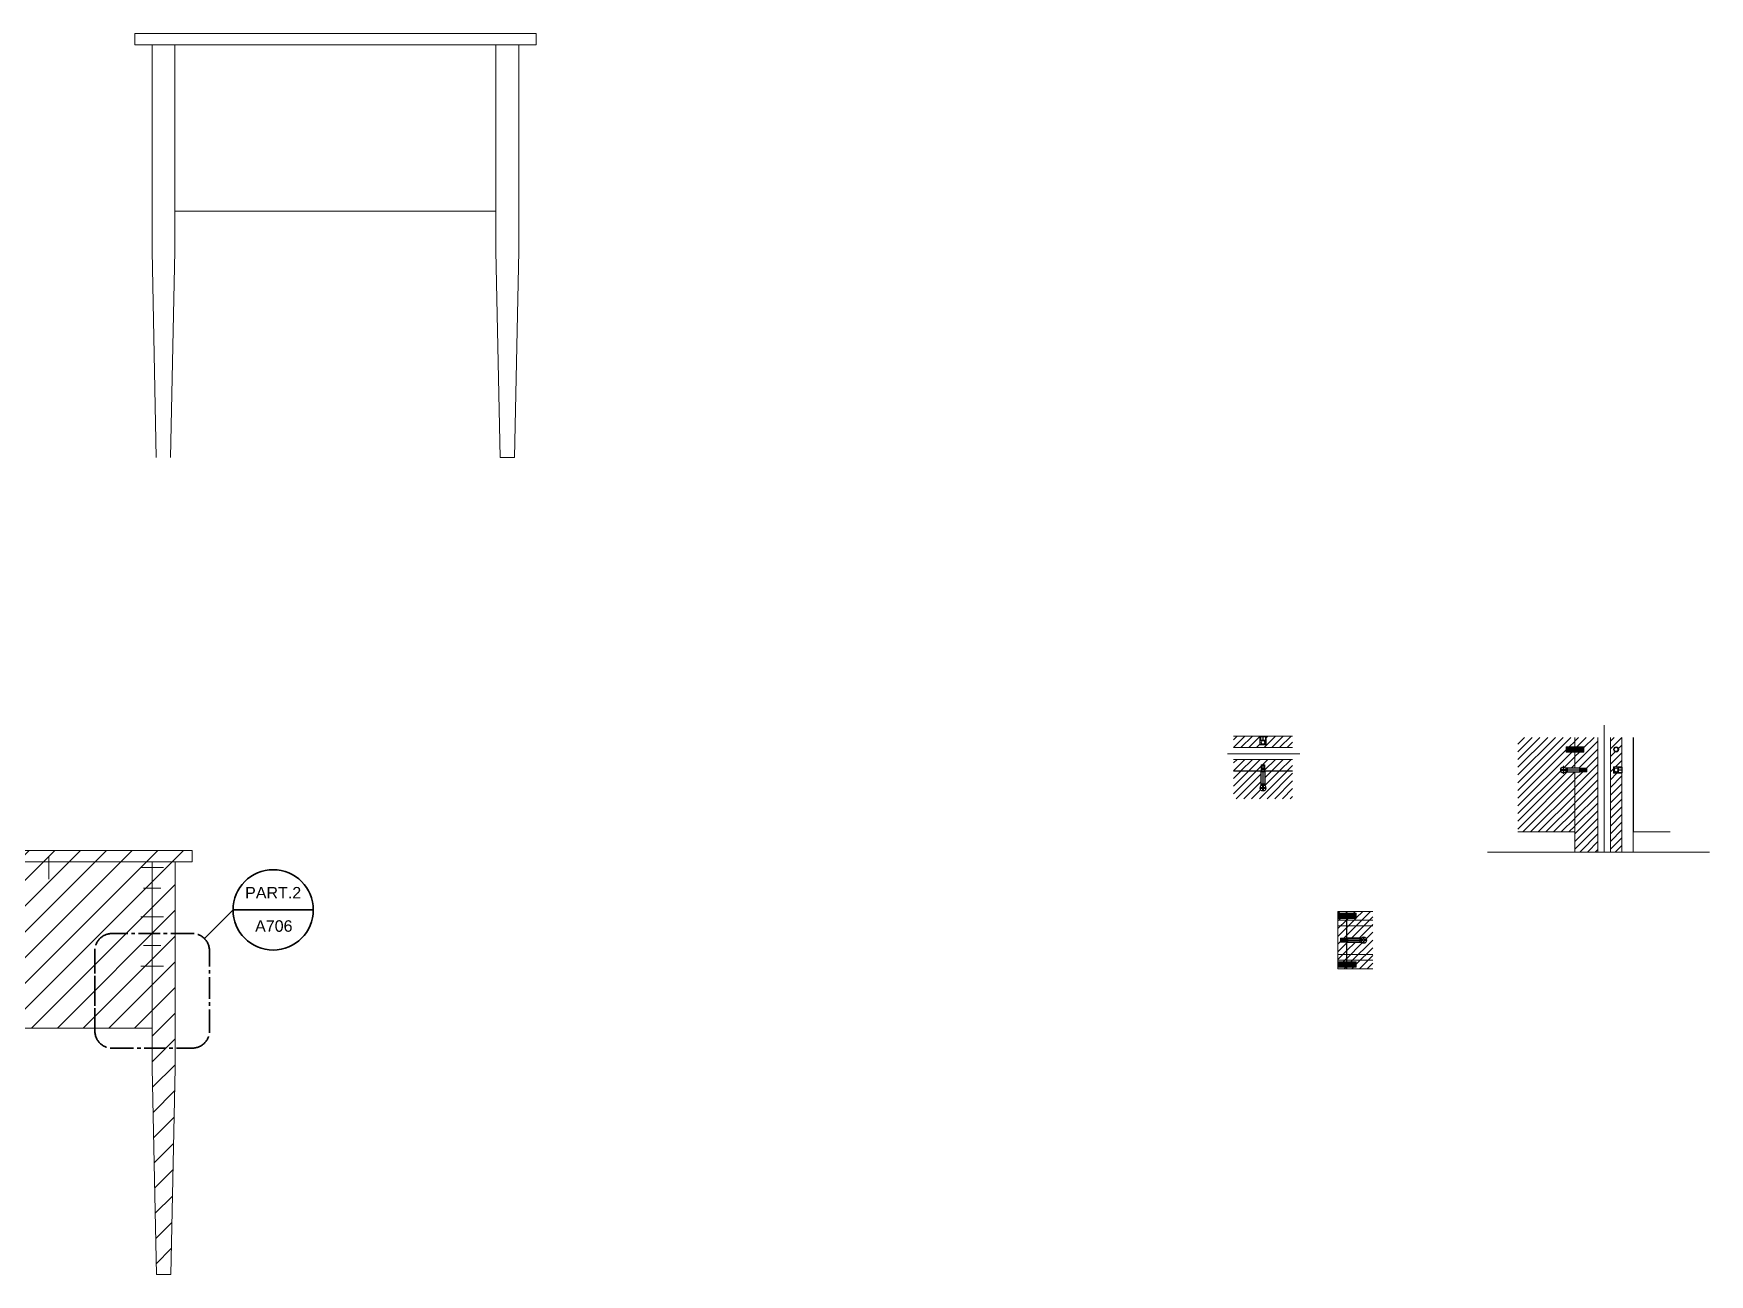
# Model space of a CAD drawing. Header units: millimetres. Extents: x -243 to 1035, y -112 to 652.
# Drawn here: x 742.8 to 1035.2, y -36.9 to 179.6 of the extents above; entities that cross this region are included whole.
import ezdxf
from ezdxf.enums import TextEntityAlignment as Align

# ---------------------------------------------------------------- set-up
doc = ezdxf.new("R2010")
doc.units = ezdxf.units.MM
doc.linetypes.add('CENTER2', pattern=[1.125, 0.75, -0.125, 0.125, -0.125])
doc.layers.get('0').update_dxf_attribs({"lineweight": 18})
for name, color, linetype, lineweight in [('A-FURN', 8, 'Continuous', 13), ('A-LINE-GRPH', 7, 'Continuous', 13), ('A-SECT A-MCUT', 7, 'Continuous', 35), ('Viti', 3, 'Continuous', 9)]:
    doc.layers.add(name, color=color, linetype=linetype, lineweight=lineweight)
doc.styles.add('ARIAL', font='arial.ttf')

# ---------------------------------------------------------------- blocks, each defined once
blk = doc.blocks.new('SECT PARTICOLARI')
at = {"layer": 'A-SECT A-MCUT'}
for q in [(9.12, 9.36), (28.12, 14.36)]:
    blk.add_line((14.12, 14.36), q, dxfattribs=at)
at = {"layer": 'A-SECT A-MCUT', "linetype": 'CENTER2', "ltscale": 5}
blk.add_lwpolyline([(-10, -6.76, 0.414214), (-7, -9.76), (7, -9.76, 0.414214), (10, -6.76), (10, 7.24, 0.414214), (7, 10.24), (-7, 10.24, 0.414214), (-10, 7.24), (-10, -6.76), (-10, 7.24)], format="xyb", dxfattribs=at)
at = {"layer": 'A-SECT A-MCUT'}
blk.add_circle((21.12, 14.36), 7, dxfattribs=at)
at = {"style": 'ARIAL'}
blk.add_attdef('1', text='', height=2, dxfattribs=at).set_placement((21.12, 18.36), align=Align.TOP_CENTER)
blk.add_attdef('A714', (17.97, 10.55), '', height=2, dxfattribs=at)
blk = doc.blocks.new('101350')
for p, q in [((40.13, 267.87), (40.13, 267.33)), ((40.15, 267.91), (40.27, 267.99)), ((40.15, 267.28), (40.27, 267.21)), ((40.28, 267.2), (40.28, 268)), ((40.29, 268), (42.96, 268)), ((40.29, 267.2), (42.96, 267.2)), ((40.38, 267.87), (42.88, 267.87)), ((40.38, 267.75), (42.88, 267.75)), ((40.38, 267.6), (42.88, 267.6)), ((40.38, 267.45), (42.88, 267.45)), ((40.38, 267.32), (42.88, 267.32)), ((42.98, 268), (42.98, 267.2)), ((43.11, 267.91), (42.99, 267.99)), ((43.11, 267.28), (42.99, 267.21)), ((43.13, 267.87), (43.13, 267.33))]:
    blk.add_line(p, q)
for centre, start, end in [((40.18, 267.87), 123.6901, 180), ((40.18, 267.33), 180, 236.3099), ((40.29, 267.95), 90, 123.6901), ((40.29, 267.25), 236.3099, 270), ((42.96, 267.95), 56.3099, 90), ((42.96, 267.25), 270, 303.6901), ((43.08, 267.87), 0, 56.3099), ((43.08, 267.33), 303.6901, 0)]:
    blk.add_arc(centre, 0.05, start, end)
blk = doc.blocks.new('*U51')
blk.add_lwpolyline([(0, 0), (0, 0.1), (0.05, 0), (0.12, -0.4), (0.12, -0.5), (0.07, -0.4), (0, 0)])
blk = doc.blocks.new('*U50')
at = {"layer": 'Viti', "color": 0, "linetype": 'ByBlock', "lineweight": -2, "transparency": 16777216}
for p in [(42.38, 270.66), (42.6, 270.66), (42.81, 270.66), (43.03, 270.66), (43.24, 270.66)]:
    blk.add_blockref('*U51', p, dxfattribs=at)
blk = doc.blocks.new('*U53')
blk.add_lwpolyline([(0, 0), (0, 0.1), (0.05, 0), (0.12, -0.4), (0.12, -0.5), (0.07, -0.4), (0, 0)])
blk = doc.blocks.new('*U52')
at = {"layer": 'Viti', "color": 0, "linetype": 'ByBlock', "lineweight": -2, "transparency": 16777216}
for p in [(42.38, 270.66), (42.6, 270.66), (42.81, 270.66), (43.03, 270.66), (43.24, 270.66)]:
    blk.add_blockref('*U53', p, dxfattribs=at)
blk = doc.blocks.new('*U55')
blk.add_lwpolyline([(0, 0), (0, 0.1), (0.05, 0), (0.12, -0.4), (0.12, -0.5), (0.07, -0.4), (0, 0)])
blk = doc.blocks.new('*U54')
at = {"layer": 'Viti', "color": 0, "linetype": 'ByBlock', "lineweight": -2, "transparency": 16777216}
for p in [(42.38, 270.66), (42.6, 270.66), (42.81, 270.66), (43.03, 270.66), (43.24, 270.66)]:
    blk.add_blockref('*U55', p, dxfattribs=at)
blk = doc.blocks.new('weg')
at = {"layer": 'Viti'}
for p, q in [((2744.84, 1011.15), (2743.84, 1011.15)), ((2743.84, 1011.15), (2743.84, 1009.68)), ((2744.84, 1011.06), (2743.84, 1011.06)), ((2743.84, 1010.46), (2744.84, 1010.46)), ((2743.84, 1009.68), (2744.84, 1009.68)), ((2743.93, 1010.46), (2743.93, 1011.06)), ((2744, 1009.84), (2743.99, 1010.29)), ((2744.07, 1010.37), (2744.84, 1010.37)), ((2744.07, 1009.77), (2744.84, 1009.77)), ((2744.3, 1010.46), (2744.3, 1011.06)), ((2744.39, 1011.06), (2744.39, 1010.46)), ((2744.75, 1010.46), (2744.75, 1011.06)), ((2744.84, 1009.68), (2744.84, 1011.15)), ((2744.84, 1011.15), (2744.84, 1011.06))]:
    blk.add_line(p, q, dxfattribs=at)
for points in [[(2743.99, 1010.29), (2743.99, 1010.32), (2744.04, 1010.37), (2744.07, 1010.37)], [(2744.07, 1009.77), (2744.04, 1009.77), (2743.99, 1009.81), (2744, 1009.85)]]:
    blk.add_open_spline(points, degree=3, dxfattribs=at)

msp = doc.modelspace()

# ---------------------------------------------------------------- hatches: boundary and pattern name
at = {"layer": 'A-FURN'}
h = msp.add_hatch(dxfattribs=at)
h.set_pattern_fill('ANSI31', color=256, scale=0.3)
h.paths.add_polyline_path([(962.5, 57.01), (957.88, 57.01), (957.88, 55.48), (956.78, 55.48), (956.78, 57.01), (952.16, 57.01), (952.16, 55.01), (962.5, 55.01)])
h = msp.add_hatch(dxfattribs=at)
h.set_pattern_fill('ANSI31', color=256, scale=0.3)
h.set_pattern_definition([(45, (0.5499, 0), (-0.6735192, 0.6735192), [])])
h.paths.add_polyline_path([(1011.71, 50.71), (1010.13, 50.71, -2.318729), (1010.13, 51.51), (1011.71, 51.51), (1011.71, 54.25), (1010.21, 54.25), (1010.21, 55.15), (1011.71, 55.15), (1011.71, 56.79), (1001.8, 56.79), (1001.8, 40.3), (1011.71, 40.3)])
h.paths.add_polyline_path([(1015.76, 56.79), (1011.76, 56.79), (1011.76, 55.15), (1013.31, 55.15), (1013.31, 54.25), (1011.76, 54.25), (1011.76, 51.51), (1012.66, 51.51), (1012.66, 51.45), (1013.81, 51.45), (1013.81, 50.77), (1012.66, 50.77), (1012.66, 50.71), (1011.76, 50.71), (1011.76, 36.79), (1015.76, 36.79)])
h = msp.add_hatch(dxfattribs=at)
h.set_pattern_fill('ANSI31', color=256, scale=0.3)
h.paths.add_polyline_path([(1019.94, 56.79), (1017.94, 56.79), (1017.94, 36.79), (1019.94, 36.79), (1019.94, 50.56), (1018.49, 50.56), (1018.49, 51.66), (1019.94, 51.66)])
h.paths.add_polyline_path([(1018.49, 54.7, -1), (1019.39, 54.7, -1)], flags=16)
h.paths.add_polyline_path([(1018.54, 54.7, -1), (1019.34, 54.7, -1)], flags=0)
h.paths.add_polyline_path([(1018.62, 54.7, -1), (1019.25, 54.7, -1)], flags=0)
h = msp.add_hatch(dxfattribs=at)
h.set_pattern_fill('ANSI31', color=256, scale=0.3)
h.paths.add_polyline_path([(962.5, 52.97), (952.16, 52.97), (952.16, 50.97), (956.99, 50.97), (956.99, 52.02), (957.67, 52.02), (957.67, 50.97), (962.5, 50.97)])
h = msp.add_hatch(dxfattribs=at)
h.set_pattern_fill('ANSI31', color=256, scale=0.3)
h.paths.add_polyline_path([(962.5, 50.92), (957.67, 50.92), (957.67, 50.87), (957.73, 50.87), (957.73, 48.34, -2.318729), (956.93, 48.34), (956.93, 50.87), (956.99, 50.87), (956.99, 50.92), (952.16, 50.92), (952.16, 46.09), (962.5, 46.09)])
h = msp.add_hatch(dxfattribs=at)
h.set_pattern_fill('ANSI31', color=256)
h.paths.add_polyline_path([(763.5, 35.09), (637.5, 35.09), (637.5, 6.09), (763.5, 6.09)])
h.paths.add_polyline_path([(770.5, 37.09), (630.5, 37.09), (630.5, 35.09), (770.5, 35.09)])
h.paths.add_polyline_path([(637.5, 35.09), (633.5, 35.09), (633.5, -0.91), (634.25, -36.91), (636.75, -36.91), (637.5, -0.91)])
h.paths.add_polyline_path([(767.5, 35.09), (763.5, 35.09), (763.5, 6.09), (763.5, -0.91), (764.25, -36.91), (766.75, -36.91), (767.5, -0.91)])
h = msp.add_hatch(dxfattribs=at)
h.set_pattern_fill('ANSI31', color=256, scale=0.3)
h.paths.add_polyline_path([(976.5, 23.93), (971.95, 23.93), (971.95, 21.77), (972, 21.77), (972, 21.83), (974.52, 21.83, -2.318729), (974.52, 21.03), (972, 21.03), (972, 21.09), (971.95, 21.09), (971.95, 18.93), (976.5, 18.93)])
h.paths.add_polyline_path([(976.5, 24.93), (971.95, 24.93), (971.95, 23.93), (976.5, 23.93)])
h.paths.add_polyline_path([(971.9, 24.93), (970.4, 24.93), (970.4, 23.93), (971.9, 23.93)])
h.paths.add_polyline_path([(971.9, 25.23), (970.51, 25.23), (970.51, 26.13), (971.9, 26.13), (971.9, 26.43), (970.4, 26.43), (970.4, 24.93), (971.9, 24.93)])
h.paths.add_polyline_path([(976.5, 26.43), (971.95, 26.43), (971.95, 26.13), (973.61, 26.13), (973.61, 25.23), (971.95, 25.23), (971.95, 24.93), (976.5, 24.93)])
h.paths.add_polyline_path([(971.9, 23.93), (970.4, 23.93), (970.4, 18.93), (971.9, 18.93), (971.9, 21.09), (970.85, 21.09), (970.85, 21.77), (971.9, 21.77)])
h.paths.add_polyline_path([(976.5, 18.93), (971.95, 18.93), (971.95, 17.93), (976.5, 17.93)])
h.paths.add_polyline_path([(971.9, 18.93), (970.4, 18.93), (970.4, 17.93), (971.9, 17.93)])
h.paths.add_polyline_path([(971.9, 17.93), (970.4, 17.93), (970.4, 16.43), (971.9, 16.43), (971.9, 16.73), (970.51, 16.73), (970.51, 17.63), (971.9, 17.63)])
h.paths.add_polyline_path([(976.5, 17.93), (971.95, 17.93), (971.95, 17.63), (973.61, 17.63), (973.61, 16.73), (971.95, 16.73), (971.95, 16.43), (976.5, 16.43)])

# ---------------------------------------------------------------- linework, layer by layer
for p, q in [((760.48, 179.61), (830.48, 179.61)), ((760.48, 177.61), (760.48, 179.61)), ((830.48, 179.61), (830.48, 177.61)), ((830.48, 177.61), (760.48, 177.61)), ((763.48, 141.61), (763.48, 177.61)), ((767.48, 177.61), (767.48, 141.61)), ((823.48, 141.61), (823.48, 177.61)), ((827.48, 177.61), (827.48, 141.61)), ((767.48, 148.61), (823.48, 148.61)), ((764.23, 105.61), (763.48, 141.61)), ((766.73, 105.61), (767.48, 141.61)), ((824.23, 105.61), (823.48, 141.61)), ((826.73, 105.61), (827.48, 141.61)), ((824.23, 105.61), (826.73, 105.61)), ((952.16, 57.01), (962.5, 57.01)), ((956.78, 55.48), (956.78, 57.01)), ((957.88, 55.48), (957.88, 57.01)), ((1011.71, 56.79), (1011.71, 55.15)), ((1011.76, 56.79), (1011.76, 55.15)), ((1015.76, 36.79), (1015.76, 56.79)), ((1017.94, 36.79), (1017.94, 56.79)), ((1019.94, 51.61), (1019.94, 56.79)), ((1021.94, 56.79), (1021.94, 36.79)), ((1021.99, 56.79), (1021.99, 40.3)), ((952.16, 55.01), (962.5, 55.01)), ((952.16, 52.97), (962.5, 52.97)), ((957.88, 55.48), (956.78, 55.48)), ((1010.21, 55.15), (1013.31, 55.15)), ((1010.21, 54.25), (1010.21, 55.15)), ((1010.21, 54.25), (1013.31, 54.25)), ((1011.71, 54.25), (1011.71, 51.51)), ((1011.76, 54.25), (1011.76, 51.51)), ((1013.31, 55.15), (1013.31, 54.25)), ((956.99, 50.97), (952.16, 50.97)), ((956.99, 50.92), (952.16, 50.92)), ((956.93, 50.87), (956.99, 50.87)), ((956.93, 50.87), (956.93, 48.34)), ((957.67, 52.02), (956.99, 52.02)), ((956.99, 50.87), (956.99, 52.02)), ((957.67, 50.87), (957.67, 52.02)), ((962.5, 50.97), (957.67, 50.97)), ((962.5, 50.92), (957.67, 50.92)), ((957.73, 50.87), (957.67, 50.87)), ((957.73, 50.87), (957.73, 48.34)), ((1012.66, 51.51), (1010.13, 51.51)), ((1012.66, 50.71), (1010.13, 50.71)), ((1011.71, 50.71), (1011.71, 40.3)), ((1011.76, 50.71), (1011.76, 36.79)), ((1012.66, 51.51), (1012.66, 51.45)), ((1012.66, 51.45), (1013.81, 51.45)), ((1012.66, 50.77), (1013.81, 50.77)), ((1012.66, 50.71), (1012.66, 50.77)), ((1013.81, 50.77), (1013.81, 51.45)), ((1019.94, 51.66), (1018.49, 51.66)), ((1018.49, 51.66), (1018.49, 50.56)), ((1018.49, 50.56), (1019.94, 50.56)), ((1019.94, 36.79), (1019.94, 50.61)), ((957.88, 47.97), (956.78, 47.97)), ((957.33, 47.97), (957.88, 47.97)), ((1011.71, 40.3), (1001.8, 40.3)), ((1028.39, 40.3), (1021.99, 40.3)), ((770.5, 37.09), (630.5, 37.09)), ((770.5, 35.09), (630.5, 35.09)), ((763.5, -0.91), (763.5, 35.09)), ((767.5, 35.09), (767.5, -0.91)), ((770.5, 37.09), (770.5, 35.09)), ((976.5, 26.43), (970.4, 26.43)), ((970.4, 26.43), (970.4, 16.43)), ((971.9, 26.43), (971.9, 26.13)), ((971.95, 26.43), (971.95, 26.13)), ((970.4, 24.93), (971.9, 24.93)), ((970.4, 23.93), (971.9, 23.93)), ((970.51, 26.13), (973.61, 26.13)), ((970.51, 25.23), (970.51, 26.13)), ((970.51, 25.23), (973.61, 25.23)), ((971.9, 25.23), (971.9, 21.77)), ((971.95, 25.23), (971.95, 21.77)), ((971.95, 24.93), (976.5, 24.93)), ((971.95, 23.93), (976.5, 23.93)), ((973.61, 26.13), (973.61, 25.23)), ((972, 21.77), (970.85, 21.77)), ((970.85, 21.77), (970.85, 21.09)), ((972, 21.09), (970.85, 21.09)), ((971.9, 21.09), (971.9, 17.63)), ((971.95, 21.09), (971.95, 17.63)), ((972, 21.83), (972, 21.77)), ((972, 21.83), (974.52, 21.83)), ((972, 21.03), (972, 21.09)), ((972, 21.03), (974.52, 21.03)), ((970.4, 18.93), (971.9, 18.93)), ((970.4, 17.93), (971.9, 17.93)), ((970.51, 17.63), (973.61, 17.63)), ((970.51, 16.73), (970.51, 17.63)), ((971.95, 18.93), (976.5, 18.93)), ((971.95, 17.93), (976.5, 17.93)), ((973.61, 17.63), (973.61, 16.73)), ((970.4, 16.43), (976.5, 16.43)), ((970.51, 16.73), (973.61, 16.73)), ((971.9, 16.73), (971.9, 16.43)), ((971.95, 16.73), (971.95, 16.43)), ((637.5, 6.09), (763.5, 6.09)), ((764.25, -36.91), (763.5, -0.91)), ((766.75, -36.91), (767.5, -0.91)), ((764.25, -36.91), (766.75, -36.91))]:
    msp.add_line(p, q)
msp.add_circle((1018.94, 54.7), 0.45)
for centre, start, end in [((1009.76, 51.11), 46.6582, 313.3418), ((957.33, 47.97), 136.6582, 43.3418), ((974.9, 21.43), 226.6582, 133.3418)]:
    msp.add_arc(centre, 0.55, start, end)
for p, q in [((1016.83, 36.79), (1016.83, 58.91)), ((951.15, 53.93), (963.74, 53.93)), ((1009.76, 51.11), (1009.76, 51.86)), ((1009.76, 51.11), (1009.76, 50.45)), ((1035.23, 36.79), (996.51, 36.79))]:
    msp.add_line(p, q, dxfattribs=at)
at = {"layer": 'Viti'}
for p, q in [((956.98, 48.57), (956.98, 50.82)), ((956.98, 50.82), (957.68, 50.82)), ((956.98, 50.77), (957.28, 50.77)), ((957.03, 48.67), (957.03, 50.77)), ((957.13, 51.82), (957.13, 51.92)), ((957.13, 51.6), (957.13, 51.77)), ((957.13, 51.38), (957.13, 51.55)), ((957.13, 51.17), (957.13, 51.33)), ((957.13, 50.95), (957.13, 51.12)), ((957.13, 50.82), (957.13, 50.9)), ((957.18, 51.97), (957.48, 51.97)), ((957.28, 48.67), (957.28, 50.77)), ((957.38, 50.77), (957.68, 50.77)), ((957.38, 48.67), (957.38, 50.77)), ((957.53, 51.92), (957.53, 51.89)), ((957.53, 51.84), (957.53, 51.67)), ((957.53, 51.62), (957.53, 51.46)), ((957.53, 51.41), (957.53, 51.24)), ((957.53, 51.19), (957.53, 51.02)), ((957.53, 50.97), (957.53, 50.82)), ((957.63, 48.67), (957.63, 50.77)), ((957.68, 50.82), (957.68, 48.57)), ((1009.26, 51.18), (1009.68, 51.18)), ((1009.26, 51.03), (1009.68, 51.03)), ((1009.68, 51.6), (1009.68, 51.18)), ((1009.68, 51.03), (1009.68, 50.61)), ((1009.83, 51.6), (1009.83, 51.18)), ((1009.83, 51.18), (1010.25, 51.18)), ((1009.83, 51.03), (1010.25, 51.03)), ((1009.83, 51.03), (1009.83, 50.61)), ((1010.36, 51.31), (1010.22, 51.31)), ((1010.36, 50.91), (1010.22, 50.91)), ((1010.36, 51.46), (1010.36, 50.76)), ((1010.36, 51.46), (1012.61, 51.46)), ((1012.61, 50.76), (1010.36, 50.76)), ((1010.46, 51.46), (1010.46, 51.16)), ((1010.46, 51.41), (1012.56, 51.41)), ((1010.46, 51.16), (1012.56, 51.16)), ((1010.46, 51.06), (1010.46, 50.76)), ((1010.46, 51.06), (1012.56, 51.06)), ((1010.46, 50.81), (1012.56, 50.81)), ((1012.56, 51.46), (1012.56, 51.16)), ((1012.56, 51.06), (1012.56, 50.76)), ((1012.61, 51.46), (1012.61, 50.76)), ((1012.61, 51.31), (1012.69, 51.31)), ((1012.77, 50.91), (1012.61, 50.91)), ((1012.75, 51.31), (1012.91, 51.31)), ((1012.98, 50.91), (1012.82, 50.91)), ((1012.96, 51.31), (1013.13, 51.31)), ((1013.2, 50.91), (1013.03, 50.91)), ((1013.18, 51.31), (1013.34, 51.31)), ((1013.42, 50.91), (1013.25, 50.91)), ((1013.39, 51.31), (1013.56, 51.31)), ((1013.63, 50.91), (1013.47, 50.91)), ((1013.61, 51.31), (1013.71, 51.31)), ((1013.71, 50.91), (1013.68, 50.91)), ((1013.76, 51.26), (1013.76, 50.96)), ((956.84, 48.04), (957.26, 48.04)), ((956.84, 47.89), (957.26, 47.89)), ((956.98, 48.67), (957.28, 48.67)), ((956.98, 48.57), (957.68, 48.57)), ((957.13, 48.57), (957.13, 48.42)), ((957.26, 48.46), (957.26, 48.04)), ((957.26, 47.89), (957.26, 47.47)), ((957.38, 48.67), (957.68, 48.67)), ((957.41, 48.46), (957.41, 48.04)), ((957.41, 48.04), (957.82, 48.04)), ((957.41, 47.89), (957.82, 47.89)), ((957.41, 47.89), (957.41, 47.47)), ((957.53, 48.57), (957.53, 48.42)), ((745.5, 36.09), (745.5, 32.09)), ((761.5, 34.09), (765.5, 34.09)), ((762, 30.5), (765, 30.5)), ((761.5, 25.5), (765.5, 25.5)), ((762, 20.5), (765, 20.5)), ((970.9, 21.28), (970.9, 21.58)), ((970.95, 21.63), (970.98, 21.63)), ((971.05, 21.23), (970.95, 21.23)), ((971.03, 21.63), (971.19, 21.63)), ((971.27, 21.23), (971.1, 21.23)), ((971.24, 21.63), (971.41, 21.63)), ((971.48, 21.23), (971.32, 21.23)), ((971.46, 21.63), (971.63, 21.63)), ((971.7, 21.23), (971.53, 21.23)), ((971.68, 21.63), (971.84, 21.63)), ((971.91, 21.23), (971.75, 21.23)), ((971.89, 21.63), (972.05, 21.63)), ((972.05, 21.23), (971.96, 21.23)), ((972.05, 21.08), (972.05, 21.78)), ((972.05, 21.78), (974.3, 21.78)), ((974.3, 21.08), (972.05, 21.08)), ((972.1, 21.48), (972.1, 21.78)), ((974.2, 21.73), (972.1, 21.73)), ((974.2, 21.48), (972.1, 21.48)), ((972.1, 21.08), (972.1, 21.38)), ((974.2, 21.38), (972.1, 21.38)), ((974.2, 21.13), (972.1, 21.13)), ((974.2, 21.48), (974.2, 21.78)), ((974.2, 21.08), (974.2, 21.38)), ((974.3, 21.08), (974.3, 21.78)), ((974.3, 21.63), (974.44, 21.63)), ((974.3, 21.23), (974.44, 21.23)), ((974.41, 21.51), (974.83, 21.51)), ((974.41, 21.36), (974.83, 21.36)), ((974.83, 21.92), (974.83, 21.51)), ((974.83, 21.36), (974.83, 20.94)), ((974.98, 21.92), (974.98, 21.51)), ((974.98, 21.51), (975.4, 21.51)), ((974.98, 21.36), (975.4, 21.36)), ((974.98, 21.36), (974.98, 20.94)), ((761.5, 16.9), (765.5, 16.9))]:
    msp.add_line(p, q, dxfattribs=at)
for centre, radius in [((957.33, 55.92), 0.3), ((1018.94, 54.7), 0.4), ((1018.94, 54.7), 0.315), ((1009.76, 51.11), 0.5), ((1018.94, 51.11), 0.3), ((957.33, 47.97), 0.5), ((974.9, 21.43), 0.5)]:
    msp.add_circle(centre, radius, dxfattribs=at)
for centre, start, end in [((957.18, 51.92), 90, 180), ((957.48, 51.92), 0, 90), ((1013.71, 51.26), 360, 90), ((1013.71, 50.96), 270, 0), ((970.95, 21.58), 90, 180), ((970.95, 21.28), 180, 270)]:
    msp.add_arc(centre, 0.05, start, end, dxfattribs=at)

# ---------------------------------------------------------------- block references
at = {"layer": 'A-LINE-GRPH'}
msp.add_blockref('SECT PARTICOLARI', (763.5, 12.34), dxfattribs=at).add_auto_attribs({'1': 'PART.2', 'A714': 'A706'})
at = {"layer": 'Viti', "xscale": -1}
msp.add_blockref('weg', (3701.67, -954.14), dxfattribs=at)
at = {"layer": 'Viti'}
for name, p in [('101350', (970.13, -212.9)), ('*U52', (970.32, -219.35)), ('101350', (930.43, -241.92)), ('101350', (930.43, -250.42))]:
    msp.add_blockref(name, p, dxfattribs=at)
for name, p, rotation in [('*U54', (1227.79, 8.52), 90.00000000000001), ('*U50', (1014.34, 291.89), 180)]:
    msp.add_blockref(name, p, dxfattribs=dict(at, rotation=rotation))
at = {"layer": 'Viti', "xscale": -1, "rotation": 270}
msp.add_blockref('weg', (8.87, -2693.24), dxfattribs=at)

doc.saveas('drawing.dxf')
